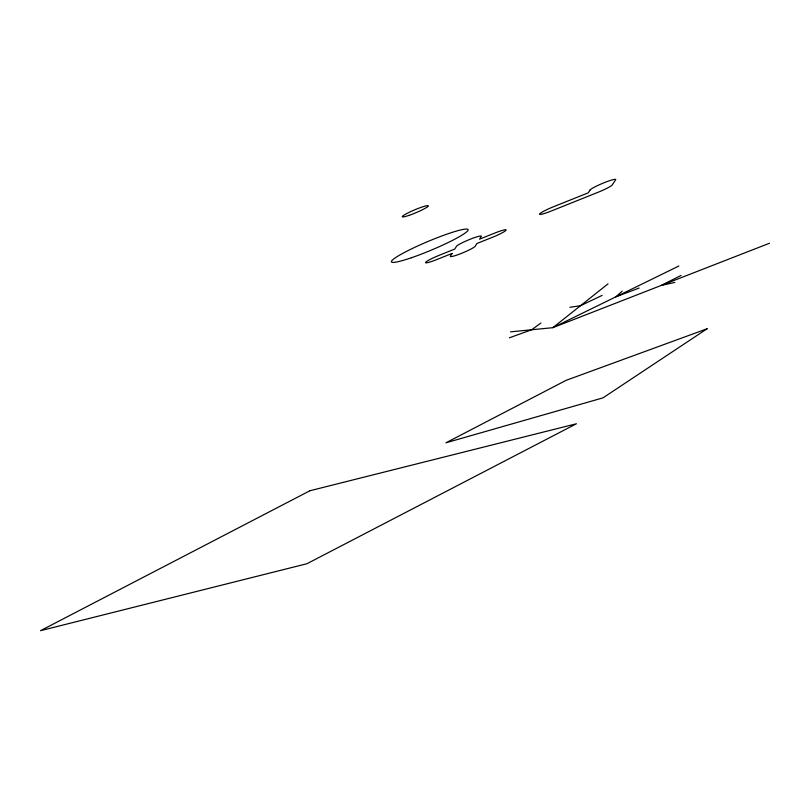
<?xml version="1.0" encoding="UTF-8"?>
<svg xmlns="http://www.w3.org/2000/svg" width="810" height="810" viewBox="0 0 810 810"><rect width="100%" height="100%" fill="white"/><g stroke="black" fill="none" stroke-linecap="round" stroke-linejoin="round"><path stroke-width="1.21" d="M622.181 291.175L615.853 296.855L639.151 288.026M608.057 283.824L552.815 327.685L510.543 331.847M540.918 323.018L531.684 329.761L509.368 337.8M681.088 275.42L661.163 285.464L674.791 282.417M678.881 266.014L552.815 327.685L769.5 243.243M602.144 295.377L580.436 305.755L569.855 307.294M452.071 253.449L450.39 256.162A13.517 1.509 -22.8 0 0 461.437 253.378A13.517 1.509 -22.8 0 0 475.197 246.24L476.877 243.526L492.288 237.36A13.517 1.509 -22.8 0 0 506.048 230.212A13.517 1.509 -22.8 0 0 494.991 232.986L479.581 239.152L481.261 236.439A13.517 1.509 -22.8 0 0 470.205 239.223A13.517 1.509 -22.8 0 0 456.445 246.361L454.774 249.075L439.354 255.241A13.517 1.509 -22.8 0 0 425.604 262.389A13.517 1.509 -22.8 0 0 436.651 259.615L452.071 253.449M590.125 189.975L588.202 192.841L553.726 206.651A13.932 1.549 -22.8 0 0 539.612 213.992A13.932 1.549 -22.8 0 0 551.063 211.096L598.144 192.243A13.892 1.549 -22.8 0 0 612.188 184.953L615.651 179.81A13.932 1.549 -22.8 0 0 604.452 182.584A13.932 1.549 -22.8 0 0 590.125 189.975M707.1 328.769L602.994 397.862L445.905 442.817L566.2 380.305L707.1 328.769M309.947 490.738L40.5 630.686L306.98 563.709L576.426 423.762L309.947 490.738M409.08 215.359A14.124 1.569 -22.8 0 0 428.358 205.841A14.124 1.569 -22.8 0 0 408.564 212.625A14.124 1.569 -22.8 0 0 409.08 215.359M411.399 257.752A41.543 4.627 -22.8 0 0 468.15 229.726A41.543 4.627 -22.8 0 0 409.89 249.682A41.543 4.627 -22.8 0 0 411.399 257.752"/></g></svg>
